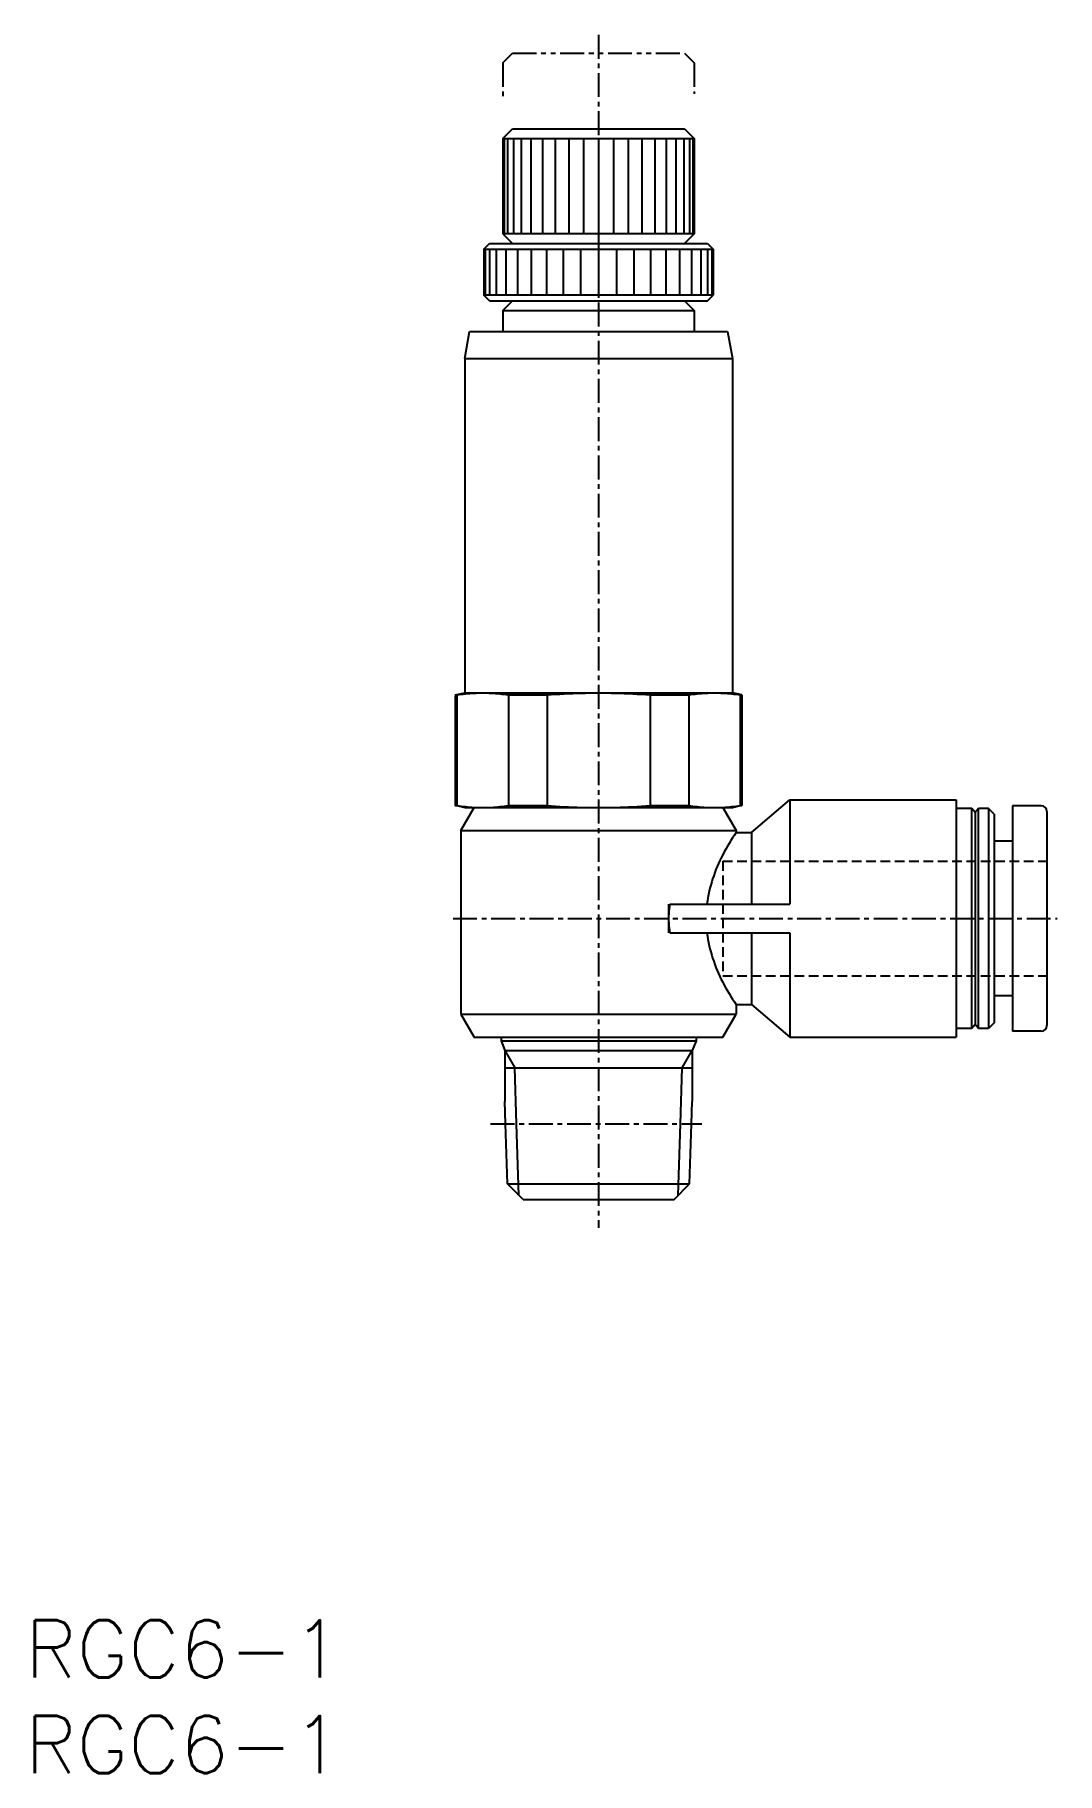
# Model space of a CAD drawing. Extents: x 0.5 to 54, y 0 to 90.9.
import ezdxf

# ---------------------------------------------------------------- set-up
doc = ezdxf.new("R2010")
doc.units = 0
for name, pattern in [('CENTER', [2, 1.25, -0.25, 0.25, -0.25]), ('DASHED', [0.75, 0.5, -0.25]), ('PHANTOM', [2.5, 1.25, -0.25, 0.25, -0.25, 0.25, -0.25])]:
    doc.linetypes.add(name, pattern=pattern)
doc.layers.get('0').update_dxf_attribs({"linetype": 'CONTINUOUS'})
doc.layers.add('CENTER', color=1, linetype='CENTER')
doc.styles.get("Standard").update_dxf_attribs({"font": 'txt.shx'})

# ---------------------------------------------------------------- blocks, each defined once
blk = doc.blocks.new('*U11')
at = {"color": 7, "linetype": 'CONTINUOUS'}
blk.add_text('RGC6-1', height=3, dxfattribs=at).set_placement((0, 0))
blk = doc.blocks.new('*U12')
at = {"color": 7, "linetype": 'CONTINUOUS'}
blk.add_text('RGC6-1', height=3, dxfattribs=at).set_placement((0, 5))

msp = doc.modelspace()

# ---------------------------------------------------------------- linework, layer by layer
at = {"color": 3, "linetype": 'PHANTOM'}
for p, q in [((25, 89.450167), (25.5, 89.950167)), ((25, 89.450163), (25, 87.657347)), ((25.50001, 89.950163), (34.5, 89.950163)), ((34.5, 89.950163), (35, 89.450167)), ((35, 89.450163), (35, 87.830221))]:
    msp.add_line(p, q, dxfattribs=at)
at = {"color": 7, "linetype": 'CONTINUOUS'}
for p, q in [((25, 85.499998), (25.5, 85.999998)), ((25, 85.499998), (35, 85.499998)), ((25, 85.499998), (25, 80.499998)), ((25.06156, 85.499998), (25.06156, 80.499998)), ((25.24472, 85.499998), (25.24472, 80.499998)), ((25.50001, 85.999998), (34.5, 85.999998)), ((25.54497, 85.499998), (25.54497, 80.499998)), ((25.95492, 85.499998), (25.95492, 80.499998)), ((26.46447, 85.499998), (26.46447, 80.499998)), ((27.06108, 85.499998), (27.06108, 80.499998)), ((27.73005, 85.499998), (27.73005, 80.499998)), ((28.45492, 85.499998), (28.45492, 80.499998)), ((29.21783, 85.499998), (29.21783, 80.499998)), ((30, 85.499998), (30, 80.499998)), ((30.78217, 85.499998), (30.78217, 80.499998)), ((31.54509, 85.499998), (31.54509, 80.499998)), ((32.26996, 85.499998), (32.26996, 80.499998)), ((32.93893, 85.499998), (32.93893, 80.499998)), ((33.53554, 85.499998), (33.53554, 80.499998)), ((34.04509, 85.499998), (34.04509, 80.499998)), ((34.45504, 85.499998), (34.45504, 80.499998)), ((34.5, 85.999998), (35, 85.499998)), ((34.75529, 85.499998), (34.75529, 80.499998)), ((34.93844, 85.499998), (34.93844, 80.499998)), ((35, 85.499998), (35, 80.499998)), ((25, 80.499998), (25.5, 79.999998)), ((35, 80.499998), (25, 80.499998)), ((35.00001, 80.499998), (34.5, 79.999998)), ((24, 79.699995), (24.30001, 80.000002)), ((24, 79.699999), (36, 79.699999)), ((24, 79.699999), (24, 77.299998)), ((24.07387, 79.699999), (24.07387, 77.299998)), ((24.29366, 79.699999), (24.29366, 77.299998)), ((24.3, 79.999998), (35.7, 79.999998)), ((24.65396, 79.699999), (24.65396, 77.299998)), ((25.1459, 79.699999), (25.1459, 77.299998)), ((25.75736, 79.699999), (25.75736, 77.299998)), ((26.47329, 79.699999), (26.47329, 77.299998)), ((27.27606, 79.699999), (27.27606, 77.299998)), ((28.1459, 79.699999), (28.1459, 77.299998)), ((29.0614, 79.699999), (29.0614, 77.299998)), ((30, 79.699999), (30, 77.299998)), ((30.93861, 79.699999), (30.93861, 77.299998)), ((31.8541, 79.699999), (31.8541, 77.299998)), ((32.72395, 79.699999), (32.72395, 77.299998)), ((33.52672, 79.699999), (33.52672, 77.299998)), ((34.24264, 79.699999), (34.24264, 77.299998)), ((34.8541, 79.699999), (34.8541, 77.299998)), ((35.34604, 79.699999), (35.34604, 77.299998)), ((35.7, 79.999998), (36, 79.699999)), ((35.70634, 79.699999), (35.70634, 77.299998)), ((35.92613, 79.699999), (35.92613, 77.299998)), ((36, 79.699999), (36, 77.299998)), ((36, 77.299998), (24, 77.299998)), ((24.3, 77.000002), (24.00001, 77.300001)), ((35.70001, 77.000002), (36.00001, 77.300001)), ((24.3, 76.999998), (35.7, 76.999998)), ((25, 76.499998), (25.5, 76.999998)), ((25, 76.499998), (35, 76.499998)), ((25, 76.499998), (25, 75.4)), ((34.5, 76.999998), (35, 76.499998)), ((35, 76.499998), (35, 75.4)), ((23, 73.98218), (23.25, 75.4)), ((23.25, 75.4), (36.75, 75.4)), ((36.75, 75.4), (37, 73.98218)), ((23, 73.98218), (37, 73.98218)), ((23, 73.98218), (23, 56.499998)), ((37, 73.98218), (37, 56.499998)), ((22.5, 56.390553), (23, 56.5)), ((22.5, 56.390551), (22.59154, 56.390551)), ((22.59153, 56.390553), (23, 56.5)), ((22.59154, 56.390551), (22.59154, 50.609448)), ((23, 56.499998), (37, 56.499998)), ((25.28412, 56.390551), (25.28412, 50.609448)), ((25.28412, 56.390551), (27.30742, 56.390551)), ((27.30742, 56.390551), (27.30742, 50.609448)), ((32.69259, 56.390551), (32.69259, 50.609448)), ((32.69259, 56.390551), (34.71589, 56.390551)), ((34.71589, 56.390551), (34.71589, 50.609448)), ((37, 56.5), (37.40847, 56.390551)), ((37.5, 56.390551), (37.00001, 56.5)), ((37.40847, 56.390551), (37.40847, 50.609448)), ((37.40847, 56.390551), (37.5, 56.390551)), ((37.5, 56.390551), (37.5, 50.609448)), ((22.5, 56.366026), (22.5, 50.609448)), ((22.5, 50.60945), (22.59154, 50.60945)), ((23.00001, 50.499998), (22.5, 50.609448)), ((22.59153, 50.60945), (23, 50.5)), ((22.80001, 49.299998), (23.49283, 50.499998)), ((23, 50.499998), (37, 50.499998)), ((23.49283, 50.499998), (36.50719, 50.499998)), ((25.28412, 50.60945), (27.30742, 50.60945)), ((32.69259, 50.60945), (34.71589, 50.60945)), ((36.50718, 50.499996), (37.2, 49.299991)), ((37.5, 50.60945), (37, 50.5)), ((37, 50.5), (37.40847, 50.60945)), ((37.40847, 50.60945), (37.5, 50.60945)), ((38.00001, 49.199999), (40, 50.899996)), ((40, 50.899996), (40, 45.449996)), ((40, 50.899996), (48.7, 50.899996)), ((48.7, 50.899996), (48.7, 38.499996)), ((49.525, 50.449995), (48.7, 50.449995)), ((49.70001, 50.249995), (49.52501, 50.449995)), ((49.52502, 38.949991), (49.52501, 50.449993)), ((49.875, 50.449999), (49.70001, 50.250004)), ((49.70001, 50.249993), (49.70001, 39.149993)), ((50.4, 50.449995), (49.875, 50.449995)), ((49.875, 38.949998), (49.87501, 50.449993)), ((50.70001, 50.149998), (50.40001, 50.449997)), ((50.40002, 50.44999), (50.40002, 38.949997)), ((50.7, 50.149992), (50.7, 39.249992)), ((51.65, 50.599989), (51.65, 38.799995)), ((53.15, 50.599989), (51.65, 50.599989)), ((53.45, 50.299994), (53.45, 39.09999)), ((22.80001, 49.299995), (22.80001, 39.699996)), ((22.80001, 49.299995), (37.2, 49.299995)), ((37.2, 49.299995), (37.2, 49.199996)), ((37.2, 49.199996), (38, 49.199996)), ((38, 49.199996), (38, 45.449996)), ((51.65, 48.749992), (50.7, 48.749992)), ((33.6606, 45.449996), (33.6606, 43.949996)), ((33.73664, 45.449996), (40, 45.449996)), ((33.73664, 43.949996), (40, 43.949996)), ((38, 43.949996), (38, 40.199996)), ((40, 43.949996), (40, 38.499996)), ((37.2, 40.199996), (37.2, 39.699996)), ((37.2, 40.199996), (38, 40.199996)), ((38.00001, 40.199995), (40.00001, 38.499997)), ((51.65, 40.649993), (50.7, 40.649993)), ((22.80001, 39.700003), (23.49283, 38.500001)), ((22.80001, 39.699996), (37.2, 39.699996)), ((36.50719, 38.499994), (37.20001, 39.699995)), ((49.70002, 39.149988), (49.52501, 38.949981)), ((49.87501, 38.949996), (49.70001, 39.149997)), ((50.7, 39.249991), (50.4, 38.949986)), ((23.49283, 38.499996), (36.50719, 38.499996)), ((24.9, 38.499999), (24.9, 38.3)), ((24.9, 38.499999), (35.1, 38.499999)), ((24.9, 38.3), (25.1, 37.8)), ((24.9, 38.3), (35.1, 38.3)), ((35.1, 38.300002), (34.9, 37.800001)), ((35.1, 38.499999), (35.1, 38.3)), ((40, 38.499996), (48.7, 38.499996)), ((49.525, 38.949996), (48.7, 38.949996)), ((50.4, 38.949996), (49.875, 38.949996)), ((53.15, 38.799995), (51.65, 38.799995)), ((25.1, 37.8), (25.62577, 36.889339)), ((25.1, 37.8), (25.1, 35.122081)), ((25.1, 37.8), (34.9, 37.8)), ((34.37423, 36.889337), (34.90001, 37.800001)), ((34.9, 37.8), (34.9, 35.122081)), ((25.1, 36.889339), (34.9, 36.889339)), ((25.717, 33.970001), (25.62578, 36.889339)), ((34.28301, 33.97), (34.37423, 36.889339)), ((25.13601, 33.97), (25.1, 35.12208)), ((34.864, 33.97), (34.9, 35.12208)), ((25.23459, 30.815417), (25.13601, 33.97)), ((25.83433, 30.215678), (25.717, 33.970001)), ((34.16568, 30.215678), (34.28301, 33.97)), ((34.76542, 30.815417), (34.864, 33.97)), ((26.050001, 30), (25.23459, 30.815418)), ((25.23459, 30.815417), (34.76542, 30.815417)), ((33.949999, 30), (34.76542, 30.815416)), ((26.050001, 30), (33.949999, 30))]:
    msp.add_line(p, q, dxfattribs=at)
at = {"color": 3, "linetype": 'DASHED'}
for p, q in [((36.5, 47.699996), (36.5, 41.699996)), ((36.5, 47.699996), (53.45, 47.699996)), ((36.5, 41.699996), (53.45, 41.699996))]:
    msp.add_line(p, q, dxfattribs=at)
at = {"color": 7, "linetype": 'CONTINUOUS'}
for points in [[(22.59154, 56.390551, -0.026664816), (23.487, 56.487673, -0.027334656), (24.38853, 56.48768, -0.026668589), (25.28412, 56.390551)], [(27.30742, 56.390551, -0.013494625), (29.10143, 56.487796, -0.013579166), (30.89851, 56.487798, -0.01349513), (32.69259, 56.390551)], [(34.71589, 56.390551, -0.026664812), (35.61136, 56.487673, -0.027334658), (36.51288, 56.48768, -0.026668586), (37.40847, 56.390551)], [(22.59154, 50.60945, 0.026663873), (23.487, 50.512324, 0.02733685), (24.38853, 50.512317, 0.026667646), (25.28412, 50.60945)], [(27.30742, 50.60945, 0.013494153), (29.10143, 50.512202, 0.013580266), (30.89851, 50.5122, 0.013494658), (32.69259, 50.60945)], [(34.71589, 50.60945, 0.026663869), (35.61136, 50.512324, 0.027336852), (36.51288, 50.512317, 0.026667642), (37.40847, 50.60945)], [(37.2, 49.199996, 0.03460713), (36.49528, 48.034024, 0.039401737), (35.96903, 46.777692, 0.047885974), (35.66786, 45.449989)], [(33.73664, 45.449996, 0.032961679), (33.66922, 44.95176, 0.034249145), (33.66922, 44.448338, 0.032968624), (33.73664, 43.949996)], [(35.66786, 43.950043, 0.047885239), (35.96901, 42.622369, 0.039401966), (36.49524, 41.366036, 0.034609174), (37.2, 40.199996)]]:
    msp.add_lwpolyline(points, format="xyb", dxfattribs=at)
for centre, start, end in [((53.15, 50.299994), 0, 90), ((53.15, 39.09999), 270, 0)]:
    msp.add_arc(centre, 0.3, start, end, dxfattribs=at)
at = {"layer": 'CENTER', "color": 1, "linetype": 'CENTER'}
for p, q in [((30, 90.917189), (30, 28.525868)), ((22.39313, 44.699996), (53.99089, 44.699996)), ((24.35206, 33.97), (35.406, 33.97))]:
    msp.add_line(p, q, dxfattribs=at)

# ---------------------------------------------------------------- block references
at = {"color": 7, "linetype": 'CONTINUOUS'}
for name in ['*U12', '*U11']:
    msp.add_blockref(name, (0, 0), dxfattribs=at)

doc.saveas('drawing.dxf')
